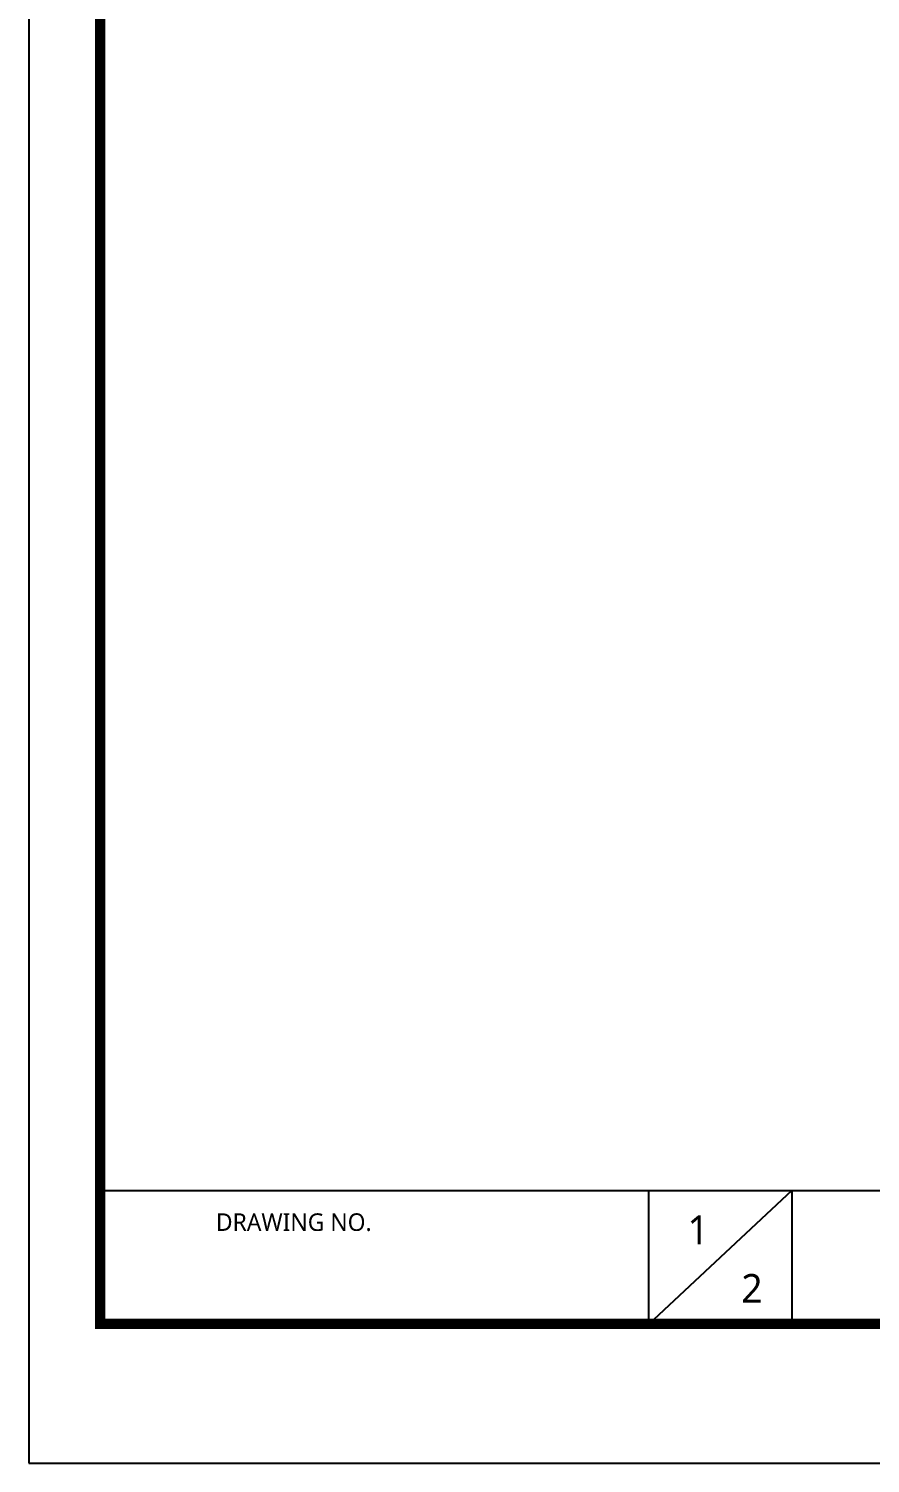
# Model space of a CAD drawing. Extents: x 3319 to 4109, y 0 to 579.
# Drawn here: x 3319.4 to 3469, y 0 to 254.9 of the extents above; entities that cross this region are included whole.
import ezdxf

# ---------------------------------------------------------------- set-up
doc = ezdxf.new("R2010")
doc.units = 0
doc.header["$LTSCALE"] = 10
doc.header["$MEASUREMENT"] = 0
doc.header["$PDMODE"] = 3
doc.header["$PDSIZE"] = -10
doc.layers.get('0').update_dxf_attribs({"linetype": 'CONTINUOUS'})
doc.layers.get('DEFPOINTS').update_dxf_attribs({"linetype": 'CONTINUOUS'})
doc.styles.add('Daelim Dimension', font='NanumGothic.ttf')
doc.dimstyles.new('DEFAULT', dxfattribs={"dimscale": 2, "dimtxt": 2, "dimasz": 2, "dimexe": 0, "dimexo": 2, "dimgap": 1, "dimtad": 1, "dimdec": 0, "dimzin": 9, "dimdsep": 46, "dimtxsty": 'Daelim Dimension', "dimcen": 0.5, "dimclrd": 5, "dimclre": 5, "dimclrt": 256, "dimadec": 1, "dimazin": 0, "dimtfac": 1, "dimtdec": 0, "dimtix": 1, "dimtmove": 0, "dimatfit": 3, "dimfxl": 1, "dimtolj": 1, "dimtzin": 1, "dimlwd": 9, "dimlwe": 9, "dimarcsym": 0})

# ---------------------------------------------------------------- blocks, each defined once
blk = doc.blocks.new('*D0')
at = {"color": 5, "lineweight": 9, "ltscale": 0.5, "transparency": 16777216}
for p, q in [((3531.34, 257.73), (3418.72, 257.73)), ((3531.34, 259.85), (3531.34, 257.73)), ((3562.34, 257.73), (3535.34, 257.73)), ((3566.34, 259.85), (3566.34, 257.73))]:
    blk.add_line(p, q, dxfattribs=at)
at = {"color": 5, "ltscale": 0.5, "transparency": 16777216}
for points in [[(3535.34, 258.4), (3535.34, 257.07), (3531.34, 257.73)], [(3562.34, 258.4), (3562.34, 257.07), (3566.34, 257.73)]]:
    blk.add_solid(points, dxfattribs=at)
at = {"layer": 'DEFPOINTS', "color": 0, "ltscale": 0.5, "transparency": 16777216}
for p in [(3566.34, 257.73), (3531.34, 255.85), (3566.34, 255.85)]:
    blk.add_point(p, dxfattribs=at)
at = {"color": 7, "ltscale": 0.5, "transparency": 16777216, "insert": (3461.83, 266.36), "char_height": 10, "attachment_point": 5, "style": 'Daelim Dimension'}
blk.add_mtext('\\A1;설치구멍 %%C35', dxfattribs=at)

msp = doc.modelspace()

# ---------------------------------------------------------------- linework, layer by layer
at = {"color": 5}
msp.add_line((3332.1, 48.49), (3968.11, 48.49), dxfattribs=at)
at = {"color": 5, "ltscale": 40}
for p, q in [((3429.59, 48.49), (3429.59, 24.69)), ((3429.59, 48.49), (3429.59, 24.69)), ((3455.07, 48.49), (3429.59, 24.69)), ((3455.07, 48.49), (3429.59, 24.69)), ((3455.07, 48.49), (3455.07, 24.69)), ((3455.07, 48.49), (3455.07, 24.69))]:
    msp.add_line(p, q, dxfattribs=at)
at = {"ltscale": 0.5}
msp.add_lwpolyline([(3319.4, 0), (4109.28, 0), (4109.28, 578.76), (3319.4, 578.76)], close=True, dxfattribs=at)
at = {"color": 5, "linetype": 'ByBlock', "lineweight": 200, "const_width": 1.82}
msp.add_lwpolyline([(3332.1, 24.78), (4096.5, 24.78), (4096.5, 565.32), (3332.1, 565.32)], close=True, dxfattribs=at)

# ---------------------------------------------------------------- texts
at = {"color": 5, "ltscale": 40, "style": 'Daelim Dimension'}
msp.add_text('DRAWING NO.', height=3.1171, dxfattribs=at).set_placement((3352.69, 41.29))
at = {"char_height": 5.1, "width": 7.119, "attachment_point": 1, "style": 'Daelim Dimension'}
for s, insert in [('1', (3436.52, 44.03)), ('2', (3446.09, 33.63))]:
    msp.add_mtext(s, dxfattribs=dict(at, insert=insert))

# ---------------------------------------------------------------- dimensions: what is measured, and where the dimension line sits
at = {"color": 5, "ltscale": 0.5}
dim = msp.add_linear_dim(base=(3566.34, 257.73), p1=(3531.34, 255.85), p2=(3566.34, 255.85), text='설치구멍 %%C<>', dimstyle='DEFAULT', override={"dimtxt": 5, "dimclrd": 5, "dimclre": 5, "dimclrt": 7}, dxfattribs=at)
dim.commit()
dim.dimension.update_dxf_attribs({"geometry": '*D0', "text_midpoint": (3461.83, 257.73), "dimtype": 160})

doc.saveas('drawing.dxf')
